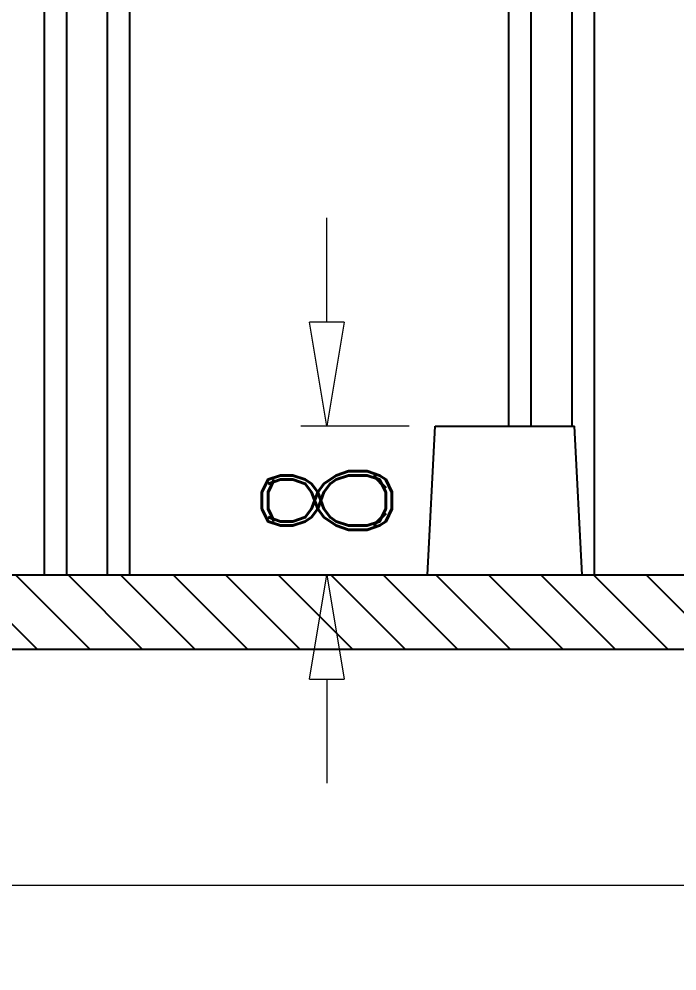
# Model space of a CAD drawing. Header units: millimetres. Extents: x -1995 to -555, y 489 to 1011.
# Drawn here: x -1826.2 to -1790.8, y 579 to 630.2 of the extents above; entities that cross this region are included whole.
import ezdxf

# ---------------------------------------------------------------- set-up
doc = ezdxf.new("R2010")
doc.units = ezdxf.units.MM
doc.layers.add('dim', color=82, linetype='Continuous', lineweight=9)
doc.styles.add('ROMAND', font='romand.shx', dxfattribs={"width": 0.75, "bigfont": 'gbcbig.shx'})
doc.dimstyles.new('YanXiu', dxfattribs={"dimtxt": 2.5, "dimasz": 2.2, "dimexe": 1, "dimexo": 0, "dimgap": 0.66, "dimtad": 0, "dimzin": 1, "dimdsep": 46, "dimtxsty": 'ROMAND', "dimblk": 'CLOSEDBLANK', "dimcen": 0, "dimclrd": 3, "dimclre": 3, "dimclrt": 7, "dimazin": 0, "dimtfac": 1, "dimtofl": 0, "dimtmove": 0, "dimatfit": 3, "dimldrblk": 'CLOSEDBLANK', "dimfxl": 1, "dimlwd": 5, "dimlwe": 5, "dimarcsym": 0})

# ---------------------------------------------------------------- blocks, each defined once
blk = doc.blocks.new('_ClosedBlank')
at = {"color": 0, "linetype": 'ByBlock', "lineweight": -2}
for p, q in [((-1, 0.1667), (0, 0)), ((-1, 0.1667), (-1, -0.1667)), ((0, 0), (-1, -0.1667))]:
    blk.add_line(p, q, dxfattribs=at)
blk = doc.blocks.new('*D179')
at = {"layer": 'Defpoints', "color": 0}
for p in [(-1954.861, 600.33), (-1740.223, 600.33), (-1740.223, 583.621)]:
    blk.add_point(p, dxfattribs=at)
at = {"layer": 'dim', "color": 3, "lineweight": 5}
for p, q in [((-1954.861, 598.931), (-1954.861, 582.222)), ((-1740.223, 598.931), (-1740.223, 582.222)), ((-1949.261, 583.621), (-1862.191, 583.621)), ((-1745.823, 583.621), (-1832.893, 583.621))]:
    blk.add_line(p, q, dxfattribs=at)
at = {"layer": 'dim', "color": 3, "lineweight": 5, "xscale": 5.600000000000001, "yscale": 5.600000000000001, "zscale": 5.600000000000001, "rotation": 180}
blk.add_blockref('_ClosedBlank', (-1954.861, 583.621), dxfattribs=at)
at = {"layer": 'dim', "color": 3, "lineweight": 5, "xscale": 5.600000000000001, "yscale": 5.600000000000001, "zscale": 5.600000000000001}
blk.add_blockref('_ClosedBlank', (-1740.223, 583.621), dxfattribs=at)
at = {"layer": 'dim', "color": 7, "insert": (-1847.542, 583.621), "char_height": 7, "attachment_point": 5, "style": 'ROMAND'}
blk.add_mtext('214.64', dxfattribs=at)
blk = doc.blocks.new('*D185')
at = {"layer": 'Defpoints', "color": 0}
for p in [(-1809.617, 608.33), (-1803.792, 608.33), (-1804.211, 600.33)]:
    blk.add_point(p, dxfattribs=at)
at = {"layer": 'dim', "color": 3, "lineweight": 5}
for p, q in [((-1809.617, 613.93), (-1809.617, 619.53)), ((-1805.191, 608.33), (-1811.016, 608.33)), ((-1805.611, 600.33), (-1811.016, 600.33)), ((-1809.617, 594.73), (-1809.617, 589.13))]:
    blk.add_line(p, q, dxfattribs=at)
at = {"layer": 'dim', "color": 3, "lineweight": 5, "xscale": 5.600000000000001, "yscale": 5.600000000000001, "zscale": 5.600000000000001}
for p, rotation in [((-1809.617, 608.33), 270), ((-1809.617, 600.33), 90)]:
    blk.add_blockref('_ClosedBlank', p, dxfattribs=dict(at, rotation=rotation))
at = {"layer": 'dim', "color": 7, "insert": (-1809.617, 604.33), "char_height": 7, "attachment_point": 5, "rotation": 90, "style": 'ROMAND'}
blk.add_mtext('8', dxfattribs=at)

msp = doc.modelspace()

# ---------------------------------------------------------------- hatches: boundary and pattern name
at = {"linetype": 'Continuous'}
h = msp.add_hatch(dxfattribs=at)
h.set_pattern_fill('DEFAULT__7', color=2, scale=2, angle=-45, style=0, pattern_type=0)
h.set_pattern_definition([(315, (-2027.3937, 555.2644), (1.414214, 1.414214), [])])
edge = h.paths.add_edge_path()
edge.add_line((-1960.842, 596.33), (-1780.028, 596.33))
edge.add_line((-1960.842, 596.33), (-1960.842, 603.119))
edge.add_spline(control_points=[(-1960.842, 603.119), (-1960.842, 603.813), (-1960.356, 604.307), (-1959.663, 604.319)], knot_values=[0, 0, 0, 0, 1, 1, 1, 1], weights=[1, 0.808834, 0.808834, 1], degree=3, periodic=0)
edge.add_line((-1959.663, 604.319), (-1959.042, 604.33))
edge.add_line((-1959.042, 604.33), (-1959.042, 666.168))
edge.add_spline(control_points=[(-1959.042, 666.168), (-1960.167, 667.114), (-1962.415, 669.002), (-1965.776, 671.828), (-1968.011, 673.707), (-1969.126, 674.646)], knot_values=[0, 0, 0, 0, 0.333333, 0.666667, 1, 1, 1, 1], degree=3, periodic=0)
edge.add_spline(control_points=[(-1970.758, 676.756), (-1970.437, 675.897), (-1969.877, 675.172), (-1969.126, 674.646)], knot_values=[0, 0, 0, 0, 1, 1, 1, 1], weights=[1, 0.970046, 0.970046, 1], degree=3, periodic=0)
edge.add_line((-1970.758, 676.756), (-1966.516, 676.83))
edge.add_spline(control_points=[(-1966.516, 676.83), (-1963.618, 676.881), (-1963.618, 679.779), (-1966.516, 679.83)], knot_values=[0, 0, 0, 0, 1, 1, 1, 1], weights=[1, 0.344968, 0.344968, 1], degree=3, periodic=0)
edge.add_line((-1966.516, 679.83), (-1970.758, 679.904))
edge.add_spline(control_points=[(-1962.042, 678.33), (-1962.042, 684.864), (-1968.473, 686.026), (-1970.758, 679.904)], knot_values=[0, 0, 0, 0, 1, 1, 1, 1], weights=[1, 0.451798, 0.451798, 1], degree=3, periodic=0)
edge.add_line((-1962.042, 678.33), (-1959.242, 678.33))
edge.add_line((-1959.22, 680.83), (-1959.242, 678.33))
edge.add_line((-1959.22, 680.83), (-1958.642, 680.83))
edge.add_line((-1958.642, 680.83), (-1958.413, 681.059))
edge.add_spline(control_points=[(-1958.413, 681.059), (-1958.313, 681.159), (-1958.171, 681.159), (-1958.071, 681.059)], knot_values=[0, 0, 0, 0, 1, 1, 1, 1], weights=[1, 0.804738, 0.804738, 1], degree=3, periodic=0)
edge.add_line((-1958.071, 681.059), (-1957.842, 680.83))
edge.add_line((-1957.842, 680.83), (-1957.264, 680.83))
edge.add_line((-1957.264, 680.83), (-1957.242, 678.33))
edge.add_line((-1957.242, 678.33), (-1955.542, 678.33))
edge.add_line((-1954.861, 600.33), (-1955.542, 678.33))
edge.add_line((-1954.861, 600.33), (-1851.711, 600.33))
edge.add_line((-1851.292, 608.33), (-1851.711, 600.33))
edge.add_line((-1851.292, 608.33), (-1848.792, 608.33))
edge.add_line((-1848.713, 599.33), (-1848.792, 608.33))
edge.add_line((-1848.713, 599.33), (-1846.371, 599.33))
edge.add_line((-1846.371, 599.33), (-1846.292, 608.33))
edge.add_line((-1846.292, 608.33), (-1843.792, 608.33))
edge.add_line((-1843.792, 608.33), (-1843.373, 600.33))
edge.add_line((-1843.373, 600.33), (-1780.028, 600.33))
edge.add_line((-1780.028, 596.33), (-1780.028, 600.33))
edge = h.paths.add_edge_path()
edge.add_line((-1780.028, 596.33), (-1780.028, 600.33))
edge.add_line((-1780.028, 596.33), (-1780.028, 600.33))
edge = h.paths.add_edge_path()
edge.add_line((-1780.028, 596.33), (-1742.354, 596.33))
edge.add_line((-1780.028, 596.33), (-1780.028, 600.33))
edge.add_line((-1780.028, 600.33), (-1751.711, 600.33))
edge.add_line((-1751.292, 608.33), (-1751.711, 600.33))
edge.add_line((-1748.792, 608.33), (-1751.292, 608.33))
edge.add_line((-1748.713, 599.33), (-1748.792, 608.33))
edge.add_line((-1746.371, 599.33), (-1748.713, 599.33))
edge.add_line((-1746.371, 599.33), (-1746.292, 608.33))
edge.add_line((-1743.792, 608.33), (-1746.292, 608.33))
edge.add_line((-1743.792, 608.33), (-1743.373, 600.33))
edge.add_line((-1743.373, 600.33), (-1742.354, 600.33))
edge.add_line((-1742.354, 596.33), (-1742.354, 600.33))
edge = h.paths.add_edge_path()
edge.add_line((-1742.354, 596.33), (-1742.354, 600.33))
edge.add_line((-1742.354, 596.33), (-1742.354, 600.33))
edge = h.paths.add_edge_path()
edge.add_line((-1734.242, 596.33), (-1742.354, 596.33))
edge.add_line((-1742.354, 596.33), (-1742.354, 600.33))
edge.add_line((-1740.223, 600.33), (-1742.354, 600.33))
edge.add_line((-1740.223, 600.33), (-1739.542, 678.33))
edge.add_line((-1737.842, 678.33), (-1739.542, 678.33))
edge.add_line((-1737.82, 680.83), (-1737.842, 678.33))
edge.add_line((-1737.242, 680.83), (-1737.82, 680.83))
edge.add_line((-1737.013, 681.059), (-1737.242, 680.83))
edge.add_spline(control_points=[(-1736.671, 681.059), (-1736.771, 681.159), (-1736.913, 681.159), (-1737.013, 681.059)], knot_values=[0, 0, 0, 0, 1, 1, 1, 1], weights=[1, 0.804738, 0.804738, 1], degree=3, periodic=0)
edge.add_line((-1736.442, 680.83), (-1736.671, 681.059))
edge.add_line((-1735.864, 680.83), (-1736.442, 680.83))
edge.add_line((-1735.864, 680.83), (-1735.842, 678.33))
edge.add_line((-1733.542, 678.33), (-1735.842, 678.33))
edge.add_line((-1733.542, 670.33), (-1733.542, 678.33))
edge.add_line((-1733.542, 670.33), (-1733.429, 663.835))
edge.add_line((-1729.014, 665.894), (-1733.429, 663.835))
edge.add_spline(control_points=[(-1729.014, 665.894), (-1728.389, 664.215), (-1726.623, 664.517), (-1726.592, 666.308)], knot_values=[0, 0, 0, 0, 1, 1, 1, 1], weights=[1, 0.457176, 0.457176, 1], degree=3, periodic=0)
edge.add_line((-1726.528, 670.002), (-1726.592, 666.308))
edge.add_spline(control_points=[(-1727.502, 662.445), (-1722.185, 662.91), (-1721.503, 668.203), (-1726.528, 670.002)], knot_values=[0, 0, 0, 0, 1, 1, 1, 1], weights=[1, 0.475888, 0.475888, 1], degree=3, periodic=0)
edge.add_line((-1727.502, 662.445), (-1736.042, 661.698))
edge.add_line((-1736.042, 604.33), (-1736.042, 661.698))
edge.add_line((-1735.421, 604.319), (-1736.042, 604.33))
edge.add_spline(control_points=[(-1734.242, 603.119), (-1734.242, 603.813), (-1734.728, 604.307), (-1735.421, 604.319)], knot_values=[0, 0, 0, 0, 1, 1, 1, 1], weights=[1, 0.808834, 0.808834, 1], degree=3, periodic=0)
edge.add_line((-1734.242, 596.33), (-1734.242, 603.119))

# ---------------------------------------------------------------- linework, layer by layer
at = {"color": 7, "linetype": 'Continuous'}
for p, q in [((-1824.842, 672.73), (-1824.842, 600.33)), ((-1823.642, 672.73), (-1823.642, 600.33)), ((-1821.442, 672.73), (-1821.442, 600.33)), ((-1820.242, 672.73), (-1820.242, 600.33)), ((-1799.842, 672.73), (-1799.842, 608.33)), ((-1798.642, 672.73), (-1798.642, 608.33)), ((-1796.442, 672.73), (-1796.442, 608.33)), ((-1795.242, 672.73), (-1795.242, 600.33)), ((-1804.211, 600.33), (-1803.792, 608.33)), ((-1803.792, 608.33), (-1796.292, 608.33)), ((-1795.873, 600.33), (-1796.292, 608.33)), ((-1843.373, 600.33), (-1780.028, 600.33)), ((-1843.373, 600.33), (-1751.711, 600.33)), ((-1960.842, 596.33), (-1780.028, 596.33)), ((-1960.842, 596.33), (-1734.242, 596.33))]:
    msp.add_line(p, q, dxfattribs=at)

# ---------------------------------------------------------------- dimensions: what is measured, and where the dimension line sits
at = {"layer": 'dim'}
dim = msp.add_linear_dim(base=(-1809.617, 608.33), p1=(-1804.211, 600.33), p2=(-1803.792, 608.33), angle=90, dimstyle='YanXiu', override={"dimtxt": 7, "dimasz": 5.6, "dimexe": 1.3993, "dimexo": 1.3993, "dimgap": 1.3993, "dimzin": 8}, dxfattribs=at)
dim.commit()
dim.dimension.update_dxf_attribs({"geometry": '*D185', "text_midpoint": (-1809.617, 604.33)})
dim = msp.add_linear_dim(base=(-1740.223, 583.621), p1=(-1954.861, 600.33), p2=(-1740.223, 600.33), dimstyle='YanXiu', override={"dimtxt": 7, "dimasz": 5.6, "dimexe": 1.3993, "dimexo": 1.3993, "dimgap": 1.3993, "dimzin": 8}, dxfattribs=at)
dim.commit()
dim.dimension.update_dxf_attribs({"geometry": '*D179', "text_midpoint": (-1847.542, 583.621)})

doc.saveas('drawing.dxf')
